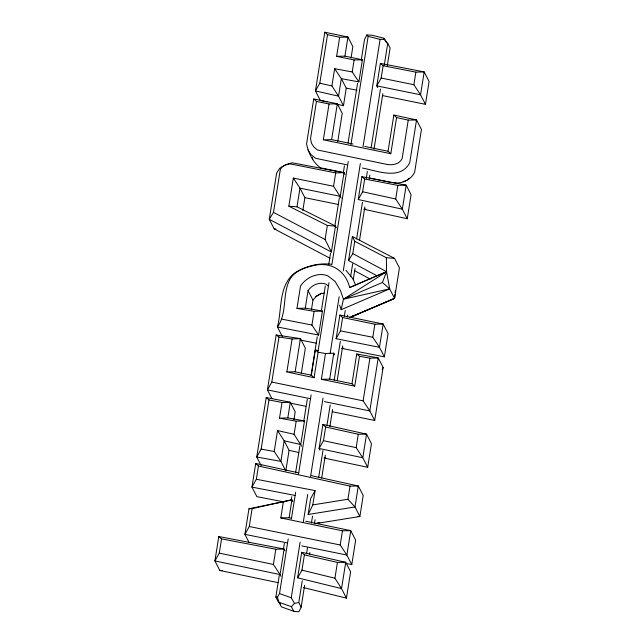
<?xml version="1.0" encoding="UTF-8"?>
<svg xmlns="http://www.w3.org/2000/svg" width="644" height="644" viewBox="0 0 644 644"><rect width="100%" height="100%" fill="white"/><g stroke="black" fill="none" stroke-linecap="round" stroke-linejoin="round"><path stroke-width="0.97" d="M394.909 294.598L394.571 298.405L349.74 317.645M395.078 292.69L395.247 290.79M285.018 550.749L284.125 549.01L218.799 536.533L214.911 560.932L219.813 570.471L278.16 582.667M280.953 576.291L280.068 574.561L214.911 560.932L219.29 553.132L221.552 538.875L218.799 536.533M330.066 258.268L274.167 228.845L269.264 219.314L273.499 212.359L280.293 169.67L281.847 167.19L285.26 165.106L289.414 163.93L291.426 164.131L335.693 172.906L344.001 172.697L344.886 174.427M336.393 227.807L335.508 226.076L327.337 225.448L288.834 206.201L293.31 178.074L333.568 186.269L341.127 198.07M298.711 472.905L255.716 463.471L251.957 487.114L256.859 496.645L284.27 501.95M293.962 419.638L295.202 411.822L290.299 402.283L266.214 397.509L256.747 456.99L261.206 465.66M301.295 373.512L305.337 348.146L300.434 338.615L276.163 334.985L267.429 389.886L271.881 398.556M337.77 141.43L342.238 113.336L337.335 103.797L313.709 98.975L306.552 143.966C308.516 152.958 312.807 162.344 320.462 167.834L343.904 172.705M292.843 501.563L291.949 499.825L248.962 508.792L244.897 534.335L248.906 542.143M302.841 210.459L304.878 197.676L299.975 188.145L340.233 196.331L344.001 172.697L292.255 162.803L285.638 164.671L279.633 168.342L276.606 173.18L269.264 219.314L331.378 251.997L335.508 226.076L297.005 206.821L299.975 188.145L293.31 178.074M351.036 58.057L352.856 46.618L347.953 37.078L324.785 32.2L315.439 90.917L320.342 100.456L327.08 101.985M295.033 495.437L251.957 487.114L256.344 479.257L258.445 466.023L255.716 463.471M285.356 470.056L280.897 461.386L256.747 456.99L261.142 449.093L268.967 399.908L266.214 397.509M309.756 398.588L267.429 389.886L271.8 382.077L278.965 337.037L276.163 334.985M282.338 336.514L277.435 326.975C287.812 312.734 281.669 293.06 290.653 278.111C295.403 271.221 303.324 268.129 311.132 266.181C328.971 260.731 345.208 269.273 349.676 287.546L386.593 271.72L386.36 257.705L354.739 241.323L352.365 236.533L394.522 258.365L399.425 267.904L394.571 298.405L350.489 317.194M313.709 98.975L316.454 101.414L310.513 138.758L311.559 143.379L313.878 147.017L317.476 149.988L387.1 164.445C392.776 165.363 399.53 164.236 402.146 158.464L408.248 120.106L416.539 119.961L421.442 129.5L414.647 172.198C410.743 180.344 401.445 184.192 392.76 182.655M287.063 542.9L244.897 534.335L249.276 526.518L252.126 508.591L291.949 499.825L289.1 517.744L280.808 517.921L283.328 502.087M334.783 103.74L343.453 105.713L338.551 96.173L315.439 90.917L319.802 83.181L327.522 34.687L324.785 32.2M323.336 139.82L329.036 103.99L337.335 103.797L331.636 139.643L323.336 139.82L390.811 153.707L396.559 117.57L393.83 115.035L388.074 151.251L390.811 153.707M343.453 105.713L346.239 88.172L341.344 78.632L338.551 96.173L331.91 85.934L334.655 68.699L352.204 71.959L358.893 81.901L341.344 78.632L334.655 68.699M336.627 56.318L339.662 37.247L347.953 37.078L344.918 56.141L336.627 56.318L354.12 59.956L362.411 59.787L358.893 81.901M277.54 430.562L284.173 440.794L280.897 461.386L274.207 451.468L277.54 430.562L294.107 434.314L301.642 446.276M279.504 418.198L282 402.492L290.299 402.283L287.812 417.916L279.504 418.198L296.2 421.184L304.507 420.902L300.748 444.545L284.173 440.794L289.076 450.333L285.799 470.917M286.862 371.95L292.102 339.002L300.434 338.615L295.153 371.781L286.862 371.95L314.063 377.698L318.112 352.244L315.335 350.038L311.326 375.202L314.063 377.698M331.354 264.29C318.442 262.591 304.926 266.35 294.083 273.426C278.45 286.459 282.088 309.192 277.435 326.975L318.619 335.065L322.435 311.044L314.119 311.35L296.964 308.42L300.539 285.952C306.319 277.411 317.532 272.05 327.627 275.729L334.985 281.275L340.467 290.541L343.437 299.21L341.183 309.684L389.668 288.866L386.593 271.72L352.783 253.615L354.739 241.323M296.964 308.42L305.288 308.114L308.074 290.573C311.881 285.002 319.263 281.661 325.824 284.076L328.094 285.791M311.43 309.853L312.976 300.112L316.284 296.369L320.857 293.753L324.222 293.028M273.402 564.45L275.825 549.243L284.125 549.01L280.068 574.561L273.402 564.45L219.29 553.132M294.107 434.314L296.2 421.184M331.378 251.997L325.099 239.512L327.337 225.448M333.568 186.269L335.693 172.906M318.619 335.065L311.946 325.051L314.119 311.35M352.204 71.959L354.12 59.956M280.534 604.314L278.2 601.657L275.833 597.044L279.311 575.189M283.416 549.356L284.366 543.391M291.16 500.662L291.796 496.693M295.588 472.841L299.854 446.01M303.807 421.176L307.285 399.312M311.084 375.468L317.251 336.715M321.356 310.875L325.309 286.041M328.786 264.177L330.525 253.245M334.791 226.422L339.38 197.603M343.333 172.761L344.435 165.806M348.074 142.952L357.557 83.334M361.195 60.48L364.512 39.614L366.814 34.977L371.805 35.179L384.178 38.294L386.553 42.907M304.62 585.307L301.142 607.163L298.84 611.8L293.777 611.317L281.38 606.865L279.013 602.253L277.371 597.221L279.52 593.551L288.206 538.923M291.37 519.056L295.636 492.241M298.478 474.362L311.124 394.909M318.072 351.205L328.979 282.676M331.821 264.805L348.251 161.507M350.94 144.626L368.159 36.37L366.814 34.977M354.731 386.183L351.986 383.727L356.72 353.983L359.489 356.277L354.731 386.183L321.38 379.308L325.486 353.508L333.801 353.202L334.695 354.933M302.253 580.695L298.776 602.551L294.509 603.372L291.265 597.769L300.12 542.127M303.284 522.252L307.703 494.431M310.553 476.552L323.038 398.056M330.155 353.347L339.163 296.715M343.276 270.882L360.342 163.576M363.031 146.687L380.105 39.381L384.243 39.364L387.736 43.349L390.111 47.962L387.261 65.841M346.432 598.131L341.537 588.6L297.617 577.821L301.682 552.278L345.723 562.293L350.618 571.824L346.432 598.131L303.493 587.594M311.414 475.691L358.314 485.987L354.973 506.957L308.146 514.476L310.69 498.464L315.077 490.607L256.344 479.257M321.38 379.308L329.68 379.123L333.801 353.202M384.371 356.84L379.469 347.301L336.112 338.712L339.871 315.069L383.172 324.045L388.074 333.584L384.371 356.84L341.996 348.444M353.95 315.302L352.26 316.381L394.571 298.405L389.668 288.866L343.437 299.21L382.423 282.474L386.593 271.72L376.853 275.704L348.541 260.546L352.365 236.533M407.25 218.719L402.347 209.179L358.249 199.543L361.888 176.673L406.171 185.158L411.073 194.697L407.25 218.719L364.134 209.3M325.848 457.964L324.004 458.005L367.7 467.303L371.459 443.668L366.557 434.128L322.918 424.444L319.102 448.466L319.988 450.196M382.657 95.61L425.451 104.336L429.089 81.458L424.187 71.919L380.363 63.378L376.788 85.877L377.674 87.608M297.617 577.821L301.972 570.141L304.395 554.886L301.682 552.278M308.146 514.476L312.799 504.904L315.077 490.607M336.112 338.712L340.491 330.871L342.608 317.54L339.871 315.069M358.249 199.543L362.62 191.775L364.649 179.024L361.888 176.673M367.7 467.303L362.797 457.771L319.102 448.466L323.473 440.681L325.647 427.02L322.918 424.444M425.451 104.336L420.548 94.797L376.788 85.877L381.159 78.053L383.116 65.752L380.363 63.378M306.52 553.88L307.462 547.915M311.414 523.089L312.525 516.134M318.683 477.397L322.95 450.583M326.902 425.748L330.219 404.891M334.172 380.057L340.33 341.32M344.282 316.494L345.232 310.537M350.602 276.759L352.662 263.847M356.607 239.021L362.459 202.272M366.251 178.428L367.354 171.481M371.145 147.637L380.467 89.041M384.259 65.205L387.736 43.349M309.523 554.516L309.836 552.528M314.417 523.725L315.053 519.756M321.686 478.041L325.325 455.195M329.905 426.392L332.594 409.504M337.174 380.701L342.705 345.933M347.285 317.13L347.599 315.149M353.29 279.391L355.029 268.459M359.457 240.655L364.826 206.885M369.254 179.072L369.881 175.096M373.995 149.271L382.842 93.654M372.796 337.279L374.872 324.222L383.172 324.045L379.469 347.301L372.796 337.279L340.491 330.871M334.92 578.223L337.432 562.397L345.723 562.293L341.537 588.6L334.92 578.223L301.972 570.141M351.777 564.587L346.875 555.048L340.209 544.985L342.463 530.817L350.755 530.648L355.657 540.179L351.777 564.587L345.892 563.387M374.703 420.46L369.801 410.928L363.136 400.842L369.922 358.193L378.229 357.927L383.132 367.466L374.703 420.46L332.376 411.766M357.533 516.44L359.875 516.488L354.973 506.957L347.929 499.261L350.022 486.115L358.314 485.987L363.216 495.518L359.875 516.488L314.997 523.701M356.148 447.636L358.273 434.257L366.557 434.128L362.797 457.771L356.148 447.636L323.473 440.681M395.698 199.004L397.863 185.392L406.171 185.158L402.347 209.179L395.698 199.004L362.62 191.775M413.883 84.726L415.879 72.144L424.187 71.919L420.548 94.797L413.883 84.726L381.159 78.053M382.158 369.221L383.132 367.466M348.541 260.546L352.783 253.615M279.013 602.253L291.402 606.704L294.509 603.372M406.549 180.465L409.238 178.227M343.437 299.21L386.593 271.72M315.552 296.594L321.589 293.149M349.676 287.546L376.853 275.704M403.072 181.697L405.68 180.779M316.856 523.153L319.722 522.501M312.799 504.904L347.929 499.261M248.962 508.792L252.126 508.591M341.932 348.227L343.775 348.179M219.813 570.471L222.583 570.415M364.069 209.067L365.913 209.034M288.834 206.201L297.005 206.821M386.36 257.705L394.522 258.365M274.167 228.845L275.978 228.998M275.833 597.044L277.371 597.221M278.965 337.037L292.102 339.002M305.288 308.114L322.435 311.044M315.335 350.038L318.249 350.537M318.112 352.244L325.486 353.508M287.812 417.916L304.507 420.902M261.142 449.093L274.207 451.468M356.72 353.983L378.229 357.927L369.801 410.928L324.52 401.623M359.489 356.277L369.922 358.193M346.239 88.172L356.969 90.168M221.552 538.875L275.825 549.243M364.649 179.024L397.863 185.392M383.116 65.752L415.879 72.144M281.814 319.134L311.946 325.051M299.983 339.984L316.655 343.252M268.967 399.908L282 402.492M249.276 526.518L340.209 544.985M301.77 545.887L346.875 555.048L350.755 530.648L305.739 521.229M316.454 101.414L329.036 103.99M304.878 197.676L338.261 204.47M331.636 139.643L353.041 144.047M364.721 146.446L388.074 151.251M329.68 379.123L351.986 383.727M271.8 382.077L363.136 400.842M290.05 403.064L305.795 406.3M344.918 56.141L362.411 59.787M346.818 164.792L315.568 158.303L310.77 154.351L307.88 149.802M362.435 168.036C377.191 170.805 400.552 180.69 409.745 162.666L416.539 119.961L393.83 115.035M369.294 177.977L391.753 182.646M342.608 317.54L374.872 324.222M289.1 517.744L291.056 518.154M280.808 517.921L342.463 530.817M327.522 34.687L339.662 37.247M295.153 371.781L311.326 375.202M396.559 117.57L408.248 120.106M258.445 466.023L350.022 486.115M325.647 427.02L358.273 434.257M319.802 83.181L331.91 85.934M289.076 450.333L298.824 452.539M304.395 554.886L337.432 562.397M368.159 36.37L380.105 39.381M279.52 593.551L291.265 597.769M273.499 212.359L325.099 239.512M354.329 270.561L370.252 279.085M382.423 282.474L389.668 288.866M346.013 270.359L352.872 278.788L355.52 284.849M308.074 290.573L312.976 300.112M298.776 602.551L301.142 607.163M291.402 606.704L293.777 611.317M339.638 305.176L341.183 309.684M312.34 157.394L312.783 159.342M384.178 38.294L384.243 39.364"/></g></svg>
